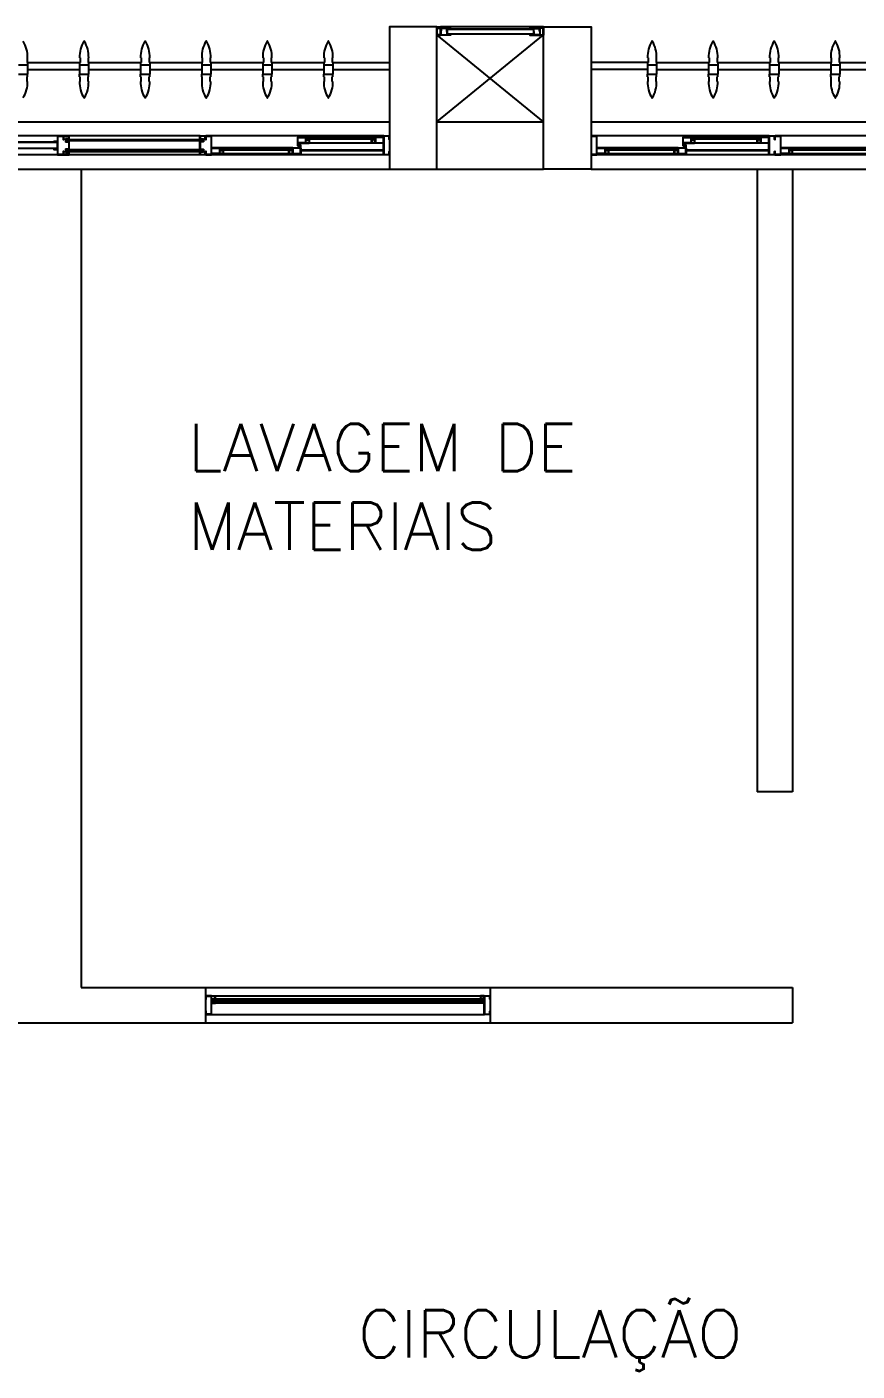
# Model space of a CAD drawing. Header units: millimetres. Extents: x 1887 to 2405, y 1100 to 1335.
# Drawn here: x 2080.03 to 2083.53, y 1265.98 to 1271.65 of the extents above; entities that cross this region are included whole.
import ezdxf

# ---------------------------------------------------------------- set-up
doc = ezdxf.new("R2010")
doc.units = ezdxf.units.MM
for name, color, linetype in [('AR-ALV', 2, 'Continuous'), ('AR-BRISES', 1, 'Continuous'), ('AR-ESQ', 1, 'Continuous'), ('AR-ESQ-V', 1, 'Continuous'), ('AR-ESTC', 3, 'Continuous'), ('AR-PEITORIL', 1, 'Continuous'), ('AR-SHAFT', 1, 'Continuous'), ('BR-PAINEL', 1, 'Continuous'), ('BR-SUPORTE', 1, 'Continuous'), ('DT-ESQ-BAGUETE-C', 2, 'Continuous'), ('DT-ESQ-BAGUETE-V', 1, 'Continuous'), ('DT-ESQ-CHAPA DOBRADA-V', 1, 'Continuous'), ('DT-ESQ-MARCO-V', 1, 'Continuous'), ('DT-ESQ-PERFIL CADEIRA-C', 2, 'Continuous'), ('DT-ESQ-PERFIL CADEIRA-V', 1, 'Continuous'), ('DT-ESQ-PERFIL U SIMPLES-C', 2, 'Continuous'), ('DT-ESQ-PERFIL U-C', 2, 'Continuous'), ('DT-ESQ-PERFIL U-V', 1, 'Continuous'), ('DT-ESQ-VENEZIANA-C', 2, 'Continuous'), ('DT-ESQ-VENEZIANA-V', 2, 'Continuous'), ('DT-ESQ-VIDRO-C', 2, 'Continuous'), ('DT-ESQ-VIDRO-V', 2, 'Continuous'), ('TEXTO', 2, 'Continuous')]:
    doc.layers.add(name, color=color, linetype=linetype)
doc.styles.add('UNB-100', font='simplex.shx', dxfattribs={"height": 0.2})

# ---------------------------------------------------------------- blocks, each defined once
blk = doc.blocks.new('EF25-P')
at = {"layer": 'DT-ESQ-BAGUETE-C', "ltscale": 0.1}
for points in [[(0.0735, -0.125), (0.06, -0.125), (0.06, -0.1235), (0.073, -0.1235, 0.414214), (0.0735, -0.123), (0.0735, -0.112, 0.414214), (0.073, -0.1115), (0.06, -0.1115), (0.06, -0.11), (0.0735, -0.11, -0.414214), (0.075, -0.1115), (0.075, -0.1235, -0.414214)], [(0.339, -0.125), (0.3525, -0.125), (0.3525, -0.1235), (0.3395, -0.1235, -0.414214), (0.339, -0.123), (0.339, -0.112, -0.414214), (0.3395, -0.1115), (0.3525, -0.1115), (0.3525, -0.11), (0.339, -0.11, 0.414214), (0.3375, -0.1115), (0.3375, -0.1235, 0.414214)], [(0.4225, -0.08), (0.409, -0.08), (0.409, -0.0785), (0.422, -0.0785, 0.414214), (0.4225, -0.078), (0.4225, -0.067, 0.414214), (0.422, -0.0665), (0.409, -0.0665), (0.409, -0.065), (0.4225, -0.065, -0.414214), (0.424, -0.0665), (0.424, -0.0785, -0.414214)], [(0.7015, -0.08), (0.715, -0.08), (0.715, -0.0785), (0.702, -0.0785, -0.414214), (0.7015, -0.078), (0.7015, -0.067, -0.414214), (0.702, -0.0665), (0.715, -0.0665), (0.715, -0.065), (0.7015, -0.065, 0.414214), (0.7, -0.0665), (0.7, -0.0785, 0.414214)]]:
    blk.add_lwpolyline(points, format="xyb", close=True, dxfattribs=at)
at = {"layer": 'DT-ESQ-BAGUETE-V', "ltscale": 0.1}
for p, q in [((0.0735, -0.11), (0.339, -0.11)), ((0.4225, -0.065), (0.7015, -0.065))]:
    blk.add_line(p, q, dxfattribs=at)
at = {"layer": 'DT-ESQ-CHAPA DOBRADA-V', "ltscale": 0.1}
for p, q in [((0.025, -0.077), (0.374, -0.077)), ((0.025, -0.08), (0.374, -0.08))]:
    blk.add_line(p, q, dxfattribs=at)
at = {"layer": 'DT-ESQ-MARCO-V', "ltscale": 0.1}
for p, q in [((0.7985, -0.06), (1.3515, -0.06)), ((1.3985, -0.06), (1.9515, -0.06)), ((0.7985, -0.14), (1.3515, -0.14)), ((1.3985, -0.14), (1.9515, -0.14))]:
    blk.add_line(p, q, dxfattribs=at)
at = {"layer": 'DT-ESQ-PERFIL CADEIRA-C', "ltscale": 0.1}
for p, q in [((0.376, -0.0885), (0.4225, -0.0885)), ((0.75, -0.0885), (0.7015, -0.0885)), ((0.025, -0.1335), (0.0735, -0.1335)), ((0.3855, -0.1335), (0.339, -0.1335))]:
    blk.add_line(p, q, dxfattribs=at)
for points in [[(0.0735, -0.135), (0.025, -0.135), (0.025, -0.1335), (0.06, -0.1335, -0.198912), (0.0589, -0.1331, -0.198913), (0.0585, -0.132), (0.0585, -0.112, 0.414214), (0.058, -0.1115), (0.025, -0.1115), (0.025, -0.11), (0.0585, -0.11, -0.414214), (0.06, -0.1115), (0.06, -0.1235), (0.06, -0.125), (0.06, -0.132), (0.0735, -0.132, -1)], [(0.339, -0.132, 1), (0.339, -0.135), (0.3855, -0.135, 0.414214), (0.3875, -0.133), (0.3875, -0.112, 0.414214), (0.3855, -0.11), (0.354, -0.11, 0.414214), (0.3525, -0.1115), (0.3525, -0.132)], [(0.3525, -0.1335, 0.198913), (0.3536, -0.1331, 0.198913), (0.354, -0.132), (0.354, -0.112, -0.414214), (0.3545, -0.1115), (0.3855, -0.1115, -0.414214), (0.386, -0.112), (0.386, -0.133, -0.414214), (0.3855, -0.1335)], [(0.4225, -0.087, -1), (0.4225, -0.09), (0.376, -0.09, -0.414214), (0.374, -0.088), (0.374, -0.067, -0.414214), (0.376, -0.065), (0.4075, -0.065, -0.414214), (0.409, -0.0665), (0.409, -0.087)], [(0.409, -0.0885, -0.198913), (0.4079, -0.0881, -0.198913), (0.4075, -0.087), (0.4075, -0.067, 0.414214), (0.407, -0.0665), (0.376, -0.0665, 0.414214), (0.3755, -0.067), (0.3755, -0.088, 0.414214), (0.376, -0.0885)], [(0.7015, -0.09), (0.75, -0.09), (0.75, -0.0885), (0.715, -0.0885, 0.198912), (0.7161, -0.0881, 0.198913), (0.7165, -0.087), (0.7165, -0.067, -0.414214), (0.717, -0.0665), (0.75, -0.0665), (0.75, -0.065), (0.7165, -0.065, 0.414214), (0.715, -0.0665), (0.715, -0.0785), (0.715, -0.08), (0.715, -0.087), (0.7015, -0.087, 1)]]:
    blk.add_lwpolyline(points, format="xyb", close=True, dxfattribs=at)
at = {"layer": 'DT-ESQ-PERFIL CADEIRA-V', "ltscale": 0.1}
for p, q in [((0.4075, -0.09), (0.7015, -0.09)), ((0.0735, -0.135), (0.339, -0.135))]:
    blk.add_line(p, q, dxfattribs=at)
at = {"layer": 'DT-ESQ-PERFIL U SIMPLES-C', "ltscale": 0.1}
for points in [[(0.376, -0.102), (0.384, -0.102), (0.384, -0.1005), (0.376, -0.1005, -0.414214), (0.3755, -0.1), (0.3755, -0.092, -0.414214), (0.376, -0.0915), (0.384, -0.0915), (0.384, -0.09), (0.376, -0.09, 0.414214), (0.374, -0.092), (0.374, -0.1, 0.414214)], [(0.3855, -0.098), (0.3775, -0.098), (0.3775, -0.0995), (0.3855, -0.0995, -0.414214), (0.386, -0.1), (0.386, -0.108, -0.414214), (0.3855, -0.1085), (0.3775, -0.1085), (0.3775, -0.11), (0.3855, -0.11, 0.414214), (0.3875, -0.108), (0.3875, -0.1, 0.414214)]]:
    blk.add_lwpolyline(points, format="xyb", close=True, dxfattribs=at)
at = {"layer": 'DT-ESQ-PERFIL U-C', "ltscale": 0.1}
for points in [[(0, -0.0615, -0.414214), (0.0015, -0.06), (0.0235, -0.06, -0.414214), (0.025, -0.0615), (0.025, -0.1385, -0.414214), (0.0235, -0.14), (0.0015, -0.14, -0.414214), (0, -0.1385), (0, -0.125), (0.0015, -0.125), (0.0015, -0.138, 0.414214), (0.002, -0.1385), (0.023, -0.1385, 0.414214), (0.0235, -0.138), (0.0235, -0.062, 0.414214), (0.023, -0.0615), (0.002, -0.0615, 0.414214), (0.0015, -0.062), (0.0015, -0.075), (0, -0.075)], [(0.775, -0.0615, 0.414214), (0.7735, -0.06), (0.7515, -0.06, 0.414214), (0.75, -0.0615), (0.75, -0.1385, 0.414214), (0.7515, -0.14), (0.7735, -0.14, 0.414214), (0.775, -0.1385), (0.775, -0.125), (0.7735, -0.125), (0.7735, -0.138, -0.414214), (0.773, -0.1385), (0.752, -0.1385, -0.414214), (0.7515, -0.138), (0.7515, -0.062, -0.414214), (0.752, -0.0615), (0.773, -0.0615, -0.414214), (0.7735, -0.062), (0.7735, -0.075), (0.775, -0.075)], [(0.8, -0.1285), (0.8, -0.1385, -0.414214), (0.7985, -0.14), (0.7765, -0.14, -0.414214), (0.775, -0.1385), (0.775, -0.125), (0.7765, -0.125), (0.7765, -0.138, 0.414214), (0.777, -0.1385), (0.798, -0.1385, 0.414214), (0.7985, -0.138), (0.7985, -0.1285), (0.7855, -0.1285, -0.414214), (0.784, -0.127), (0.784, -0.117, -0.414214), (0.7855, -0.1155), (0.7985, -0.1155), (0.7985, -0.0845), (0.7855, -0.0845, -0.414214), (0.784, -0.083), (0.784, -0.073, -0.414214), (0.7855, -0.0715), (0.7985, -0.0715), (0.7985, -0.062, 0.414214), (0.798, -0.0615), (0.777, -0.0615, 0.414214), (0.7765, -0.062), (0.7765, -0.075), (0.775, -0.075), (0.775, -0.0615, -0.414214), (0.7765, -0.06), (0.7985, -0.06, -0.414214), (0.8, -0.0615), (0.8, -0.0715, -0.414214), (0.7985, -0.073), (0.7855, -0.073), (0.7855, -0.083), (0.7985, -0.083), (0.7985, -0.083, -0.414214), (0.8, -0.0845), (0.8, -0.1155, -0.414214), (0.7985, -0.117), (0.7985, -0.117), (0.7855, -0.117), (0.7855, -0.127), (0.7985, -0.127, -0.414214)], [(1.35, -0.1285), (1.35, -0.1385, 0.414214), (1.3515, -0.14), (1.3735, -0.14, 0.414214), (1.375, -0.1385), (1.375, -0.125), (1.3735, -0.125), (1.3735, -0.138, -0.414214), (1.373, -0.1385), (1.352, -0.1385, -0.414214), (1.3515, -0.138), (1.3515, -0.1285), (1.3645, -0.1285, 0.414214), (1.366, -0.127), (1.366, -0.117, 0.414214), (1.3645, -0.1155), (1.3515, -0.1155), (1.3515, -0.0845), (1.3645, -0.0845, 0.414214), (1.366, -0.083), (1.366, -0.073, 0.414214), (1.3645, -0.0715), (1.3515, -0.0715), (1.3515, -0.062, -0.414214), (1.352, -0.0615), (1.373, -0.0615, -0.414214), (1.3735, -0.062), (1.3735, -0.075), (1.375, -0.075), (1.375, -0.0615, 0.414214), (1.3735, -0.06), (1.3515, -0.06, 0.414214), (1.35, -0.0615), (1.35, -0.0715, 0.414214), (1.3515, -0.073), (1.3645, -0.073), (1.3645, -0.083), (1.3515, -0.083), (1.3515, -0.083, 0.414214), (1.35, -0.0845), (1.35, -0.1155, 0.414214), (1.3515, -0.117), (1.3515, -0.117), (1.3645, -0.117), (1.3645, -0.127), (1.3515, -0.127, 0.414214)], [(1.4, -0.1234), (1.4, -0.086), (1.4135, -0.086, 1), (1.4135, -0.083), (1.4, -0.083), (1.4, -0.0615, 0.414214), (1.3985, -0.06), (1.3765, -0.06, 0.414214), (1.375, -0.0615), (1.375, -0.075), (1.3765, -0.075), (1.3765, -0.0615), (1.3985, -0.0615), (1.3985, -0.083, 0.414214), (1.4, -0.0845, 0.414214), (1.3985, -0.086), (1.3985, -0.1234), (1.3985, -0.1385), (1.3765, -0.1385), (1.3765, -0.125), (1.375, -0.125), (1.375, -0.1385, 0.414214), (1.3765, -0.14), (1.3985, -0.14, 0.414214), (1.4, -0.1385)], [(1.415, -0.086), (1.4015, -0.086, 0.414214), (1.4, -0.0875), (1.4, -0.1145, 0.414214), (1.4015, -0.116), (1.415, -0.116), (1.415, -0.1145), (1.4015, -0.1145), (1.4015, -0.0875), (1.415, -0.0875)]]:
    blk.add_lwpolyline(points, format="xyb", close=True, dxfattribs=at)
blk.add_lwpolyline([(1.4, -0.0845), (1.4135, -0.0845)], dxfattribs=at)
at = {"layer": 'DT-ESQ-PERFIL U-V', "ltscale": 0.1}
for p, q in [((0.0235, -0.06), (0.7515, -0.06)), ((0.0235, -0.14), (0.7515, -0.14))]:
    blk.add_line(p, q, dxfattribs=at)
at = {"layer": 'DT-ESQ-VENEZIANA-C', "ltscale": 0.1}
for p, q in [((1.4015, -0.113), (1.9485, -0.113)), ((1.4015, -0.1145), (1.9485, -0.1145))]:
    blk.add_line(p, q, dxfattribs=at)
at = {"layer": 'DT-ESQ-VENEZIANA-V', "ltscale": 0.1}
blk.add_line((1.4015, -0.0875), (1.9485, -0.0875), dxfattribs=at)
at = {"layer": 'DT-ESQ-VIDRO-C', "ltscale": 0.1}
for points in [[(0.7125, -0.085), (0.7125, -0.082), (0.4115, -0.082), (0.4115, -0.085)], [(1.3625, -0.081), (1.3625, -0.075), (0.7875, -0.075), (0.7875, -0.081)], [(0.063, -0.13), (0.063, -0.127), (0.3495, -0.127), (0.3495, -0.13)]]:
    blk.add_lwpolyline(points, close=True, dxfattribs=at)
at = {"layer": 'DT-ESQ-VIDRO-V', "ltscale": 0.1}
blk.add_lwpolyline([(1.3625, -0.119), (1.3625, -0.125), (0.7875, -0.125), (0.7875, -0.119)], close=True, dxfattribs=at)
blk = doc.blocks.new('EF23-P')
at = {"layer": 'DT-ESQ-BAGUETE-C', "ltscale": 0.1}
for points in [[(4.3015, -0.08), (4.315, -0.08), (4.315, -0.0785), (4.302, -0.0785, -0.414214), (4.3015, -0.078), (4.3015, -0.067, -0.414214), (4.302, -0.0665), (4.315, -0.0665), (4.315, -0.065), (4.3015, -0.065, 0.414214), (4.3, -0.0665), (4.3, -0.0785, 0.414214)], [(4.4485, -0.125), (4.435, -0.125), (4.435, -0.1235), (4.448, -0.1235, 0.414214), (4.4485, -0.123), (4.4485, -0.112, 0.414214), (4.448, -0.1115), (4.435, -0.1115), (4.435, -0.11), (4.4485, -0.11, -0.414214), (4.45, -0.1115), (4.45, -0.1235, -0.414214)], [(4.714, -0.125), (4.7275, -0.125), (4.7275, -0.1235), (4.7145, -0.1235, -0.414214), (4.714, -0.123), (4.714, -0.112, -0.414214), (4.7145, -0.1115), (4.7275, -0.1115), (4.7275, -0.11), (4.714, -0.11, 0.414214), (4.7125, -0.1115), (4.7125, -0.1235, 0.414214)], [(4.7975, -0.08), (4.784, -0.08), (4.784, -0.0785), (4.797, -0.0785, 0.414214), (4.7975, -0.078), (4.7975, -0.067, 0.414214), (4.797, -0.0665), (4.784, -0.0665), (4.784, -0.065), (4.7975, -0.065, -0.414214), (4.799, -0.0665), (4.799, -0.0785, -0.414214)], [(5.0765, -0.08), (5.09, -0.08), (5.09, -0.0785), (5.077, -0.0785, -0.414214), (5.0765, -0.078), (5.0765, -0.067, -0.414214), (5.077, -0.0665), (5.09, -0.0665), (5.09, -0.065), (5.0765, -0.065, 0.414214), (5.075, -0.0665), (5.075, -0.0785, 0.414214)]]:
    blk.add_lwpolyline(points, format="xyb", close=True, dxfattribs=at)
at = {"layer": 'DT-ESQ-BAGUETE-V', "ltscale": 0.1}
for p, q in [((3.81, -0.065), (4.3015, -0.065)), ((4.4485, -0.11), (4.714, -0.11)), ((4.7975, -0.065), (5.0765, -0.065))]:
    blk.add_line(p, q, dxfattribs=at)
at = {"layer": 'DT-ESQ-CHAPA DOBRADA-V', "ltscale": 0.1}
for p, q in [((4.4, -0.077), (4.749, -0.077)), ((4.4, -0.08), (4.749, -0.08))]:
    blk.add_line(p, q, dxfattribs=at)
at = {"layer": 'DT-ESQ-PERFIL CADEIRA-C', "ltscale": 0.1}
for p, q in [((4.35, -0.0885), (4.3015, -0.0885)), ((4.751, -0.0885), (4.7975, -0.0885)), ((5.125, -0.0885), (5.0765, -0.0885)), ((4.4, -0.1335), (4.4485, -0.1335)), ((4.7605, -0.1335), (4.714, -0.1335))]:
    blk.add_line(p, q, dxfattribs=at)
for points in [[(4.3015, -0.09), (4.35, -0.09), (4.35, -0.0885), (4.315, -0.0885, 0.198912), (4.3161, -0.0881, 0.198913), (4.3165, -0.087), (4.3165, -0.067, -0.414214), (4.317, -0.0665), (4.35, -0.0665), (4.35, -0.065), (4.3165, -0.065, 0.414214), (4.315, -0.0665), (4.315, -0.0785), (4.315, -0.08), (4.315, -0.087), (4.3015, -0.087, 1)], [(4.4485, -0.135), (4.4, -0.135), (4.4, -0.1335), (4.435, -0.1335, -0.198912), (4.4339, -0.1331, -0.198913), (4.4335, -0.132), (4.4335, -0.112, 0.414214), (4.433, -0.1115), (4.4, -0.1115), (4.4, -0.11), (4.4335, -0.11, -0.414214), (4.435, -0.1115), (4.435, -0.1235), (4.435, -0.125), (4.435, -0.132), (4.4485, -0.132, -1)], [(4.714, -0.132, 1), (4.714, -0.135), (4.7605, -0.135, 0.414214), (4.7625, -0.133), (4.7625, -0.112, 0.414214), (4.7605, -0.11), (4.729, -0.11, 0.414214), (4.7275, -0.1115), (4.7275, -0.132)], [(4.7275, -0.1335, 0.198913), (4.7286, -0.1331, 0.198913), (4.729, -0.132), (4.729, -0.112, -0.414214), (4.7295, -0.1115), (4.7605, -0.1115, -0.414214), (4.761, -0.112), (4.761, -0.133, -0.414214), (4.7605, -0.1335)], [(4.7975, -0.087, -1), (4.7975, -0.09), (4.751, -0.09, -0.414214), (4.749, -0.088), (4.749, -0.067, -0.414214), (4.751, -0.065), (4.7825, -0.065, -0.414214), (4.784, -0.0665), (4.784, -0.087)], [(4.784, -0.0885, -0.198913), (4.7829, -0.0881, -0.198913), (4.7825, -0.087), (4.7825, -0.067, 0.414214), (4.782, -0.0665), (4.751, -0.0665, 0.414214), (4.7505, -0.067), (4.7505, -0.088, 0.414214), (4.751, -0.0885)], [(5.0765, -0.09), (5.125, -0.09), (5.125, -0.0885), (5.09, -0.0885, 0.198912), (5.0911, -0.0881, 0.198913), (5.0915, -0.087), (5.0915, -0.067, -0.414214), (5.092, -0.0665), (5.125, -0.0665), (5.125, -0.065), (5.0915, -0.065, 0.414214), (5.09, -0.0665), (5.09, -0.0785), (5.09, -0.08), (5.09, -0.087), (5.0765, -0.087, 1)]]:
    blk.add_lwpolyline(points, format="xyb", close=True, dxfattribs=at)
at = {"layer": 'DT-ESQ-PERFIL CADEIRA-V', "ltscale": 0.1}
for p, q in [((3.795, -0.09), (4.3015, -0.09)), ((4.7825, -0.09), (5.0765, -0.09)), ((4.4485, -0.135), (4.714, -0.135))]:
    blk.add_line(p, q, dxfattribs=at)
at = {"layer": 'DT-ESQ-PERFIL U SIMPLES-C', "ltscale": 0.1}
for points in [[(4.751, -0.102), (4.759, -0.102), (4.759, -0.1005), (4.751, -0.1005, -0.414214), (4.7505, -0.1), (4.7505, -0.092, -0.414214), (4.751, -0.0915), (4.759, -0.0915), (4.759, -0.09), (4.751, -0.09, 0.414214), (4.749, -0.092), (4.749, -0.1, 0.414214)], [(4.7605, -0.098), (4.7525, -0.098), (4.7525, -0.0995), (4.7605, -0.0995, -0.414214), (4.761, -0.1), (4.761, -0.108, -0.414214), (4.7605, -0.1085), (4.7525, -0.1085), (4.7525, -0.11), (4.7605, -0.11, 0.414214), (4.7625, -0.108), (4.7625, -0.1, 0.414214)]]:
    blk.add_lwpolyline(points, format="xyb", close=True, dxfattribs=at)
at = {"layer": 'DT-ESQ-PERFIL U-C', "ltscale": 0.1}
for points in [[(4.375, -0.0615, 0.414214), (4.3735, -0.06), (4.3515, -0.06, 0.414214), (4.35, -0.0615), (4.35, -0.1385, 0.414214), (4.3515, -0.14), (4.3735, -0.14, 0.414214), (4.375, -0.1385), (4.375, -0.125), (4.3735, -0.125), (4.3735, -0.138, -0.414214), (4.373, -0.1385), (4.352, -0.1385, -0.414214), (4.3515, -0.138), (4.3515, -0.062, -0.414214), (4.352, -0.0615), (4.373, -0.0615, -0.414214), (4.3735, -0.062), (4.3735, -0.075), (4.375, -0.075)], [(4.375, -0.0615, -0.414214), (4.3765, -0.06), (4.3985, -0.06, -0.414214), (4.4, -0.0615), (4.4, -0.1385, -0.414214), (4.3985, -0.14), (4.3765, -0.14, -0.414214), (4.375, -0.1385), (4.375, -0.125), (4.3765, -0.125), (4.3765, -0.138, 0.414214), (4.377, -0.1385), (4.398, -0.1385, 0.414214), (4.3985, -0.138), (4.3985, -0.062, 0.414214), (4.398, -0.0615), (4.377, -0.0615, 0.414214), (4.3765, -0.062), (4.3765, -0.075), (4.375, -0.075)], [(5.15, -0.0615, 0.414214), (5.1485, -0.06), (5.1265, -0.06, 0.414214), (5.125, -0.0615), (5.125, -0.1385, 0.414214), (5.1265, -0.14), (5.1485, -0.14, 0.414214), (5.15, -0.1385), (5.15, -0.125), (5.1485, -0.125), (5.1485, -0.138, -0.414214), (5.148, -0.1385), (5.127, -0.1385, -0.414214), (5.1265, -0.138), (5.1265, -0.062, -0.414214), (5.127, -0.0615), (5.148, -0.0615, -0.414214), (5.1485, -0.062), (5.1485, -0.075), (5.15, -0.075)]]:
    blk.add_lwpolyline(points, format="xyb", close=True, dxfattribs=at)
at = {"layer": 'DT-ESQ-PERFIL U-V', "ltscale": 0.1}
for p, q in [((3.1985, -0.06), (4.3515, -0.06)), ((4.3985, -0.06), (5.1265, -0.06)), ((3.1985, -0.14), (4.3515, -0.14)), ((4.3985, -0.14), (5.1265, -0.14))]:
    blk.add_line(p, q, dxfattribs=at)
at = {"layer": 'DT-ESQ-VIDRO-C', "ltscale": 0.1}
for points in [[(4.3125, -0.085), (4.3125, -0.082), (3.799, -0.082), (3.799, -0.085)], [(5.0875, -0.085), (5.0875, -0.082), (4.7865, -0.082), (4.7865, -0.085)], [(4.438, -0.13), (4.438, -0.127), (4.7245, -0.127), (4.7245, -0.13)]]:
    blk.add_lwpolyline(points, close=True, dxfattribs=at)
blk = doc.blocks.new('EF05-P')
at = {"layer": 'DT-ESQ-BAGUETE-C', "ltscale": 0.1}
blk.add_lwpolyline([(0.039, -0.05), (0.0255, -0.05), (0.0255, -0.0485), (0.039, -0.0485), (0.039, -0.0365), (0.0255, -0.0365), (0.0255, -0.035), (0.039, -0.035, -0.414214), (0.0405, -0.0365), (0.0405, -0.0485, -0.414214)], format="xyb", close=True, dxfattribs=at)
at = {"layer": 'DT-ESQ-BAGUETE-C', "color": 2, "ltscale": 0.1}
blk.add_lwpolyline([(1.161, -0.05), (1.1745, -0.05), (1.1745, -0.0485), (1.161, -0.0485), (1.161, -0.0365), (1.1745, -0.0365), (1.1745, -0.035), (1.161, -0.035, 0.414214), (1.1595, -0.0365), (1.1595, -0.0485, 0.414214)], format="xyb", close=True, dxfattribs=at)
at = {"layer": 'DT-ESQ-BAGUETE-V', "color": 2, "ltscale": 0.1}
blk.add_line((1.161, -0.05), (0.039, -0.05), dxfattribs=at)
at = {"layer": 'DT-ESQ-CHAPA DOBRADA-V', "color": 2, "ltscale": 0.1}
blk.add_line((1.16, -0.067), (0.04, -0.067), dxfattribs=at)
at = {"layer": 'DT-ESQ-MARCO-V', "color": 1, "ltscale": 0.1}
for p, q in [((0.0235, -0.035), (1.1765, -0.035)), ((0.0235, -0.115), (1.1765, -0.115))]:
    blk.add_line(p, q, dxfattribs=at)
at = {"layer": 'DT-ESQ-PERFIL U-C', "color": 2, "ltscale": 0.1}
for points in [[(0.025, -0.0655), (0.025, -0.0655, 0.414214), (0.0235, -0.067), (0.0235, -0.1135), (0.0015, -0.1135), (0.0015, -0.1), (0, -0.1), (0, -0.1135, 0.414214), (0.0015, -0.115), (0.0235, -0.115, 0.414214), (0.025, -0.1135), (0.025, -0.067), (0.04, -0.067, 1), (0.04, -0.064), (0.025, -0.064), (0.025, -0.0365, 0.414214), (0.0235, -0.035), (0.0015, -0.035, 0.414214), (0, -0.0365), (0, -0.05), (0.0015, -0.05), (0.0015, -0.0365), (0.0235, -0.0365), (0.0235, -0.064, 0.414214), (0.025, -0.0655), (0.04, -0.0655)], [(1.175, -0.0655), (1.175, -0.0655, -0.414214), (1.1765, -0.067), (1.1765, -0.1135), (1.1985, -0.1135), (1.1985, -0.1), (1.2, -0.1), (1.2, -0.1135, -0.414214), (1.1985, -0.115), (1.1765, -0.115, -0.414214), (1.175, -0.1135), (1.175, -0.067), (1.16, -0.067, -1), (1.16, -0.064), (1.175, -0.064), (1.175, -0.0365, -0.414214), (1.1765, -0.035), (1.1985, -0.035, -0.414214), (1.2, -0.0365), (1.2, -0.05), (1.1985, -0.05), (1.1985, -0.0365), (1.1765, -0.0365), (1.1765, -0.064, -0.414214), (1.175, -0.0655), (1.16, -0.0655)]]:
    blk.add_lwpolyline(points, format="xyb", dxfattribs=at)
at = {"layer": 'DT-ESQ-VIDRO-C', "color": 2, "ltscale": 0.1}
blk.add_lwpolyline([(0.027, -0.062), (0.027, -0.052), (1.173, -0.052), (1.173, -0.062)], close=True, dxfattribs=at)
blk = doc.blocks.new('BR-MODULO8')
at = {"layer": 'BR-PAINEL'}
for p, q in [((-4.9117, 0.27), (-4.9092, 0.27)), ((-4.9117, 0.25), (-4.9117, 0.24)), ((-4.9117, 0.25), (-4.9092, 0.25)), ((-4.9117, 0.24), (-4.8733, 0.24)), ((-4.9117, 0.24), (-4.9117, 0.2)), ((-4.9092, 0.27), (-4.9092, 0.25)), ((-4.8758, 0.27), (-4.8758, 0.25)), ((-4.8733, 0.27), (-4.8758, 0.27)), ((-4.8733, 0.25), (-4.8758, 0.25)), ((-4.8733, 0.25), (-4.8733, 0.24)), ((-4.8733, 0.24), (-4.8733, 0.2)), ((-4.6542, 0.27), (-4.6517, 0.27)), ((-4.6542, 0.25), (-4.6542, 0.24)), ((-4.6542, 0.25), (-4.6517, 0.25)), ((-4.6542, 0.24), (-4.6158, 0.24)), ((-4.6542, 0.24), (-4.6542, 0.2)), ((-4.6517, 0.27), (-4.6517, 0.25)), ((-4.6183, 0.27), (-4.6183, 0.25)), ((-4.6158, 0.27), (-4.6183, 0.27)), ((-4.6158, 0.25), (-4.6183, 0.25)), ((-4.6158, 0.25), (-4.6158, 0.24)), ((-4.6158, 0.24), (-4.6158, 0.2)), ((-4.3967, 0.27), (-4.3942, 0.27)), ((-4.3967, 0.25), (-4.3967, 0.24)), ((-4.3967, 0.25), (-4.3942, 0.25)), ((-4.3967, 0.24), (-4.3583, 0.24)), ((-4.3967, 0.24), (-4.3967, 0.2)), ((-4.3942, 0.27), (-4.3942, 0.25)), ((-4.3608, 0.27), (-4.3608, 0.25)), ((-4.3583, 0.27), (-4.3608, 0.27)), ((-4.3583, 0.25), (-4.3608, 0.25)), ((-4.3583, 0.25), (-4.3583, 0.24)), ((-4.3583, 0.24), (-4.3583, 0.2)), ((-4.1392, 0.27), (-4.1367, 0.27)), ((-4.1392, 0.25), (-4.1392, 0.24)), ((-4.1392, 0.25), (-4.1367, 0.25)), ((-4.1392, 0.24), (-4.1008, 0.24)), ((-4.1392, 0.24), (-4.1392, 0.2)), ((-4.1367, 0.27), (-4.1367, 0.25)), ((-4.1033, 0.27), (-4.1033, 0.25)), ((-4.1008, 0.27), (-4.1033, 0.27)), ((-4.1008, 0.25), (-4.1033, 0.25)), ((-4.1008, 0.25), (-4.1008, 0.24)), ((-4.1008, 0.24), (-4.1008, 0.2)), ((-1.5642, 0.24), (-1.5258, 0.24)), ((-1.5283, 0.27), (-1.5283, 0.25)), ((-1.5258, 0.27), (-1.5283, 0.27)), ((-1.5258, 0.25), (-1.5283, 0.25)), ((-1.5258, 0.25), (-1.5258, 0.24)), ((-1.5258, 0.24), (-1.5258, 0.2)), ((-1.3067, 0.27), (-1.3042, 0.27)), ((-1.3067, 0.25), (-1.3067, 0.24)), ((-1.3067, 0.25), (-1.3042, 0.25)), ((-1.3067, 0.24), (-1.2683, 0.24)), ((-1.3067, 0.24), (-1.3067, 0.2)), ((-1.3042, 0.27), (-1.3042, 0.25)), ((-1.2708, 0.27), (-1.2708, 0.25)), ((-1.2683, 0.27), (-1.2708, 0.27)), ((-1.2683, 0.25), (-1.2708, 0.25)), ((-1.2683, 0.25), (-1.2683, 0.24)), ((-1.2683, 0.24), (-1.2683, 0.2)), ((-1.0492, 0.27), (-1.0467, 0.27)), ((-1.0492, 0.25), (-1.0492, 0.24)), ((-1.0492, 0.25), (-1.0467, 0.25)), ((-1.0492, 0.24), (-1.0108, 0.24)), ((-1.0492, 0.24), (-1.0492, 0.2)), ((-1.0467, 0.27), (-1.0467, 0.25)), ((-1.0133, 0.27), (-1.0133, 0.25)), ((-1.0108, 0.27), (-1.0133, 0.27)), ((-1.0108, 0.25), (-1.0133, 0.25)), ((-1.0108, 0.25), (-1.0108, 0.24)), ((-1.0108, 0.24), (-1.0108, 0.2)), ((-0.7917, 0.27), (-0.7892, 0.27)), ((-0.7917, 0.25), (-0.7917, 0.24)), ((-0.7917, 0.25), (-0.7892, 0.25)), ((-0.7917, 0.24), (-0.7533, 0.24)), ((-0.7917, 0.24), (-0.7917, 0.2)), ((-0.7892, 0.27), (-0.7892, 0.25)), ((-0.7558, 0.27), (-0.7558, 0.25)), ((-0.7533, 0.27), (-0.7558, 0.27)), ((-0.7533, 0.25), (-0.7558, 0.25)), ((-0.7533, 0.25), (-0.7533, 0.24)), ((-0.7533, 0.24), (-0.7533, 0.2)), ((-0.5342, 0.27), (-0.5317, 0.27)), ((-0.5342, 0.25), (-0.5317, 0.25)), ((-0.5342, 0.25), (-0.5342, 0.24)), ((-0.5342, 0.24), (-0.5342, 0.2)), ((-0.5342, 0.24), (-0.4958, 0.24)), ((-0.5317, 0.27), (-0.5317, 0.25)), ((-0.4958, 0.27), (-0.4983, 0.27)), ((-0.4983, 0.27), (-0.4983, 0.25)), ((-0.4958, 0.25), (-0.4983, 0.25)), ((-0.4958, 0.25), (-0.4958, 0.24)), ((-0.4958, 0.24), (-0.4958, 0.2)), ((-0.2767, 0.27), (-0.2742, 0.27)), ((-0.2767, 0.25), (-0.2767, 0.24)), ((-0.2767, 0.25), (-0.2742, 0.25)), ((-0.2767, 0.24), (-0.2383, 0.24)), ((-0.2767, 0.24), (-0.2767, 0.2)), ((-0.2742, 0.27), (-0.2742, 0.25)), ((-0.2408, 0.27), (-0.2408, 0.25)), ((-0.2383, 0.27), (-0.2408, 0.27)), ((-0.2383, 0.25), (-0.2408, 0.25)), ((-0.2383, 0.25), (-0.2383, 0.24)), ((-0.2383, 0.24), (-0.2383, 0.2)), ((-4.9117, 0.2), (-4.8733, 0.2)), ((-4.9117, 0.19), (-4.9117, 0.2)), ((-4.9117, 0.19), (-4.9092, 0.19)), ((-4.9092, 0.17), (-4.9092, 0.19)), ((-4.8733, 0.19), (-4.8758, 0.19)), ((-4.8758, 0.17), (-4.8758, 0.19)), ((-4.8733, 0.19), (-4.8733, 0.2)), ((-4.6542, 0.2), (-4.6158, 0.2)), ((-4.6542, 0.19), (-4.6542, 0.2)), ((-4.6542, 0.19), (-4.6517, 0.19)), ((-4.6517, 0.17), (-4.6517, 0.19)), ((-4.6158, 0.19), (-4.6183, 0.19)), ((-4.6183, 0.17), (-4.6183, 0.19)), ((-4.6158, 0.19), (-4.6158, 0.2)), ((-4.3967, 0.2), (-4.3583, 0.2)), ((-4.3967, 0.19), (-4.3967, 0.2)), ((-4.3967, 0.19), (-4.3942, 0.19)), ((-4.3942, 0.17), (-4.3942, 0.19)), ((-4.3583, 0.19), (-4.3608, 0.19)), ((-4.3608, 0.17), (-4.3608, 0.19)), ((-4.3583, 0.19), (-4.3583, 0.2)), ((-4.1392, 0.2), (-4.1008, 0.2)), ((-4.1392, 0.19), (-4.1392, 0.2)), ((-4.1392, 0.19), (-4.1367, 0.19)), ((-4.1367, 0.17), (-4.1367, 0.19)), ((-4.1008, 0.19), (-4.1033, 0.19)), ((-4.1033, 0.17), (-4.1033, 0.19)), ((-4.1008, 0.19), (-4.1008, 0.2)), ((-1.5642, 0.2), (-1.5258, 0.2)), ((-1.5258, 0.19), (-1.5283, 0.19)), ((-1.5283, 0.17), (-1.5283, 0.19)), ((-1.5258, 0.19), (-1.5258, 0.2)), ((-1.3067, 0.2), (-1.2683, 0.2)), ((-1.3067, 0.19), (-1.3067, 0.2)), ((-1.3067, 0.19), (-1.3042, 0.19)), ((-1.3042, 0.17), (-1.3042, 0.19)), ((-1.2683, 0.19), (-1.2708, 0.19)), ((-1.2708, 0.17), (-1.2708, 0.19)), ((-1.2683, 0.19), (-1.2683, 0.2)), ((-1.0492, 0.2), (-1.0108, 0.2)), ((-1.0492, 0.19), (-1.0492, 0.2)), ((-1.0492, 0.19), (-1.0467, 0.19)), ((-1.0467, 0.17), (-1.0467, 0.19)), ((-1.0108, 0.19), (-1.0133, 0.19)), ((-1.0133, 0.17), (-1.0133, 0.19)), ((-1.0108, 0.19), (-1.0108, 0.2)), ((-0.7917, 0.2), (-0.7533, 0.2)), ((-0.7917, 0.19), (-0.7917, 0.2)), ((-0.7917, 0.19), (-0.7892, 0.19)), ((-0.7892, 0.17), (-0.7892, 0.19)), ((-0.7533, 0.19), (-0.7558, 0.19)), ((-0.7558, 0.17), (-0.7558, 0.19)), ((-0.7533, 0.19), (-0.7533, 0.2)), ((-0.5342, 0.19), (-0.5342, 0.2)), ((-0.5342, 0.2), (-0.4958, 0.2)), ((-0.5342, 0.19), (-0.5317, 0.19)), ((-0.5317, 0.17), (-0.5317, 0.19)), ((-0.4983, 0.17), (-0.4983, 0.19)), ((-0.4958, 0.19), (-0.4983, 0.19)), ((-0.4958, 0.19), (-0.4958, 0.2)), ((-0.2767, 0.2), (-0.2383, 0.2)), ((-0.2767, 0.19), (-0.2767, 0.2)), ((-0.2767, 0.19), (-0.2742, 0.19)), ((-0.2742, 0.17), (-0.2742, 0.19)), ((-0.2383, 0.19), (-0.2408, 0.19)), ((-0.2408, 0.17), (-0.2408, 0.19)), ((-0.2383, 0.19), (-0.2383, 0.2)), ((-4.9117, 0.17), (-4.9092, 0.17)), ((-4.8733, 0.17), (-4.8758, 0.17)), ((-4.6542, 0.17), (-4.6517, 0.17)), ((-4.6158, 0.17), (-4.6183, 0.17)), ((-4.3967, 0.17), (-4.3942, 0.17)), ((-4.3583, 0.17), (-4.3608, 0.17)), ((-4.1392, 0.17), (-4.1367, 0.17)), ((-4.1008, 0.17), (-4.1033, 0.17)), ((-1.5258, 0.17), (-1.5283, 0.17)), ((-1.3067, 0.17), (-1.3042, 0.17)), ((-1.2683, 0.17), (-1.2708, 0.17)), ((-1.0492, 0.17), (-1.0467, 0.17)), ((-1.0108, 0.17), (-1.0133, 0.17)), ((-0.7917, 0.17), (-0.7892, 0.17)), ((-0.7533, 0.17), (-0.7558, 0.17)), ((-0.5342, 0.17), (-0.5317, 0.17)), ((-0.4958, 0.17), (-0.4983, 0.17)), ((-0.2767, 0.17), (-0.2742, 0.17)), ((-0.2383, 0.17), (-0.2408, 0.17))]:
    blk.add_line(p, q, dxfattribs=at)
for centre, radius, start, end in [((-4.7867, 0.2739), 0.1251, 148.4721, 181.772), ((-4.8925, 0.3387), 0.001, 37.1012, 142.8988), ((-4.9983, 0.2739), 0.1251, 358.228, 31.5279), ((-4.5292, 0.2739), 0.1251, 148.4721, 181.772), ((-4.635, 0.3387), 0.001, 37.1012, 142.8988), ((-4.7408, 0.2739), 0.1251, 358.228, 31.5279), ((-4.2717, 0.2739), 0.1251, 148.4721, 181.772), ((-4.3775, 0.3387), 0.001, 37.1012, 142.8988), ((-4.4833, 0.2739), 0.1251, 358.228, 31.5279), ((-4.0142, 0.2739), 0.1251, 148.4721, 181.772), ((-4.12, 0.3387), 0.001, 37.1012, 142.8988), ((-4.2258, 0.2739), 0.1251, 358.228, 31.5279), ((-1.6508, 0.2739), 0.1251, 358.228, 31.5279), ((-1.1817, 0.2739), 0.1251, 148.4721, 181.772), ((-1.2875, 0.3387), 0.001, 37.1012, 142.8988), ((-1.3933, 0.2739), 0.1251, 358.228, 31.5279), ((-0.9242, 0.2739), 0.1251, 148.4721, 181.772), ((-1.03, 0.3387), 0.001, 37.1012, 142.8988), ((-1.1358, 0.2739), 0.1251, 358.228, 31.5279), ((-0.6667, 0.2739), 0.1251, 148.4721, 181.772), ((-0.7725, 0.3387), 0.001, 37.1012, 142.8988), ((-0.8783, 0.2739), 0.1251, 358.228, 31.5279), ((-0.4092, 0.2739), 0.1251, 148.4721, 181.772), ((-0.515, 0.3387), 0.001, 37.1012, 142.8988), ((-0.6208, 0.2739), 0.1251, 358.228, 31.5279), ((-0.1517, 0.2739), 0.1251, 148.4721, 181.772), ((-0.2575, 0.3387), 0.001, 37.1012, 142.8988), ((-0.3633, 0.2739), 0.1251, 358.228, 31.5279), ((-4.7867, 0.1661), 0.1251, 178.228, 211.5279), ((-4.9983, 0.1661), 0.1251, 328.4721, 1.772), ((-4.5292, 0.1661), 0.1251, 178.228, 211.5279), ((-4.7408, 0.1661), 0.1251, 328.4721, 1.772), ((-4.2717, 0.1661), 0.1251, 178.228, 211.5279), ((-4.4833, 0.1661), 0.1251, 328.4721, 1.772), ((-4.0142, 0.1661), 0.1251, 178.228, 211.5279), ((-4.2258, 0.1661), 0.1251, 328.4721, 1.772), ((-1.6508, 0.1661), 0.1251, 328.4721, 1.772), ((-1.1817, 0.1661), 0.1251, 178.228, 211.5279), ((-1.3933, 0.1661), 0.1251, 328.4721, 1.772), ((-0.9242, 0.1661), 0.1251, 178.228, 211.5279), ((-1.1358, 0.1661), 0.1251, 328.4721, 1.772), ((-0.6667, 0.1661), 0.1251, 178.228, 211.5279), ((-0.8783, 0.1661), 0.1251, 328.4721, 1.772), ((-0.4092, 0.1661), 0.1251, 178.228, 211.5279), ((-0.6208, 0.1661), 0.1251, 328.4721, 1.772), ((-0.1517, 0.1661), 0.1251, 178.228, 211.5279), ((-0.3633, 0.1661), 0.1251, 328.4721, 1.772), ((-4.8925, 0.1013), 0.001, 217.1012, 322.8988), ((-4.635, 0.1013), 0.001, 217.1012, 322.8988), ((-4.3775, 0.1013), 0.001, 217.1012, 322.8988), ((-4.12, 0.1013), 0.001, 217.1012, 322.8988), ((-1.2875, 0.1013), 0.001, 217.1012, 322.8988), ((-1.03, 0.1013), 0.001, 217.1012, 322.8988), ((-0.7725, 0.1013), 0.001, 217.1012, 322.8988), ((-0.515, 0.1013), 0.001, 217.1012, 322.8988), ((-0.2575, 0.1013), 0.001, 217.1012, 322.8988)]:
    blk.add_arc(centre, radius, start, end, dxfattribs=at)
at = {"layer": 'BR-SUPORTE'}
for p, q in [((-4.9117, 0.25), (-5.15, 0.25)), ((-4.8733, 0.25), (-4.6517, 0.25)), ((-4.6158, 0.25), (-4.3942, 0.25)), ((-4.3583, 0.25), (-4.1367, 0.25)), ((-4.1008, 0.25), (-3.8792, 0.25)), ((-1.5258, 0.25), (-1.3042, 0.25)), ((-1.2683, 0.25), (-1.0467, 0.25)), ((-1.0108, 0.25), (-0.7892, 0.25)), ((-0.7533, 0.25), (-0.5317, 0.25)), ((-0.4958, 0.25), (-0.2742, 0.25)), ((-0.2383, 0.25), (0, 0.25)), ((-4.9117, 0.22), (-5.15, 0.22)), ((-4.8733, 0.22), (-4.6542, 0.22)), ((-4.6158, 0.22), (-4.3967, 0.22)), ((-4.3583, 0.22), (-4.1392, 0.22)), ((-4.1008, 0.22), (-3.8817, 0.22)), ((-1.5258, 0.22), (-1.3067, 0.22)), ((-1.2683, 0.22), (-1.0492, 0.22)), ((-1.0108, 0.22), (-0.7917, 0.22)), ((-0.7533, 0.22), (-0.5342, 0.22)), ((-0.4958, 0.22), (-0.2767, 0.22)), ((-0.2383, 0.22), (0, 0.22))]:
    blk.add_line(p, q, dxfattribs=at)
blk = doc.blocks.new('EF01C-P')
at = {"layer": 'DT-ESQ-BAGUETE-C', "ltscale": 0.1}
for points in [[(0.0015, 0.035), (0.015, 0.035), (0.015, 0.0335), (0.0015, 0.0335), (0.0015, 0.005), (0.015, 0.005), (0.015, 0.0035), (0.0015, 0.0035, -0.414214), (0, 0.005), (0, 0.0335, -0.414214)], [(0.4485, 0.035), (0.435, 0.035), (0.435, 0.0335), (0.4485, 0.0335), (0.4485, 0.005), (0.435, 0.005), (0.435, 0.0035), (0.4485, 0.0035, 0.414214), (0.45, 0.005), (0.45, 0.0335, 0.414214)]]:
    blk.add_lwpolyline(points, format="xyb", close=True, dxfattribs=at)
at = {"layer": 'DT-ESQ-PERFIL CADEIRA-C', "ltscale": 0.1}
for points in [[(0.01, 0.0015), (0.01, 0.003), (0.0015, 0.003, 1), (0.0015, 0), (0.015, 0, 0.414214), (0.0165, 0.0015), (0.0165, 0.0335), (0.043, 0.0335)], [(0.043, 0.0065), (0.018, 0.0065), (0.018, 0.0165), (0.0165, 0.0165), (0.0165, 0.0065, 0.414214), (0.018, 0.005), (0.043, 0.005), (0.0565, 0.005, 1), (0.0565, 0.008), (0.043, 0.008), (0.043, 0.02), (0.043, 0.032), (0.0565, 0.032, 1), (0.0565, 0.035), (0.043, 0.035), (0.0165, 0.035, 0.414214), (0.015, 0.0335), (0.015, 0.0015), (0.0015, 0.0015)], [(0.0415, 0.02), (0.0415, 0.032, -0.414214), (0.043, 0.0335), (0.0565, 0.0335)], [(0.0415, 0.02), (0.0415, 0.008, 0.414214), (0.043, 0.0065), (0.0565, 0.0065)], [(0.407, 0.0065), (0.432, 0.0065), (0.432, 0.0165), (0.4335, 0.0165), (0.4335, 0.0065, -0.414214), (0.432, 0.005), (0.407, 0.005), (0.3935, 0.005, -1), (0.3935, 0.008), (0.407, 0.008), (0.407, 0.02), (0.407, 0.032), (0.3935, 0.032, -1), (0.3935, 0.035), (0.407, 0.035), (0.4335, 0.035, -0.414214), (0.435, 0.0335), (0.435, 0.0015), (0.4485, 0.0015)], [(0.4085, 0.02), (0.4085, 0.032, 0.414214), (0.407, 0.0335), (0.3935, 0.0335)], [(0.4085, 0.02), (0.4085, 0.008, -0.414214), (0.407, 0.0065), (0.3935, 0.0065)], [(0.44, 0.0015), (0.44, 0.003), (0.4485, 0.003, -1), (0.4485, 0), (0.435, 0, -0.414214), (0.4335, 0.0015), (0.4335, 0.0335), (0.407, 0.0335)]]:
    blk.add_lwpolyline(points, format="xyb", dxfattribs=at)
at = {"layer": 'DT-ESQ-PERFIL CADEIRA-V', "ltscale": 0.1}
blk.add_line((0.015, 0), (0.435, 0), dxfattribs=at)
at = {"layer": 'DT-ESQ-VENEZIANA-C', "ltscale": 0.1}
for p, q in [((0.043, 0.0105), (0.407, 0.0105)), ((0.043, 0.009), (0.407, 0.009))]:
    blk.add_line(p, q, dxfattribs=at)
at = {"layer": 'DT-ESQ-VENEZIANA-V', "ltscale": 0.1}
blk.add_line((0.043, 0.031), (0.407, 0.031), dxfattribs=at)

msp = doc.modelspace()

# ---------------------------------------------------------------- linework, layer by layer
at = {"layer": 'AR-ALV'}
for p, q in [((2081.7597, 1271.2485), (2082.2097, 1271.2485)), ((2077.1097, 1271.0485), (2080.2597, 1271.0485)), ((2080.1097, 1271.0485), (2080.2597, 1271.0485)), ((2080.2597, 1271.0485), (2080.2597, 1267.5985)), ((2081.7597, 1271.0485), (2082.2097, 1271.0485)), ((2083.1097, 1271.0485), (2083.1097, 1268.4235)), ((2083.1097, 1271.0485), (2083.2597, 1271.0485)), ((2083.2597, 1271.0485), (2083.2597, 1268.4235)), ((2083.2597, 1268.4235), (2083.1097, 1268.4235)), ((2080.2597, 1267.5985), (2080.7847, 1267.5985)), ((2080.7847, 1267.5985), (2080.7847, 1267.4485)), ((2081.9847, 1267.5985), (2081.9847, 1267.4485)), ((2081.9847, 1267.5985), (2083.2597, 1267.5985)), ((2083.2597, 1267.5985), (2083.2597, 1267.4485)), ((2079.3597, 1267.4485), (2080.7847, 1267.4485)), ((2081.9847, 1267.4485), (2083.2597, 1267.4485))]:
    msp.add_line(p, q, dxfattribs=at)
at = {"layer": 'AR-ESQ-V'}
for p, q in [((2076.4097, 1271.0485), (2081.5597, 1271.0485)), ((2080.1097, 1271.0485), (2080.2597, 1271.0485))]:
    msp.add_line(p, q, dxfattribs=at)
at = {"layer": 'AR-ESTC'}
for points in [[(2081.7597, 1271.6485), (2081.5597, 1271.6485), (2081.5597, 1271.0485), (2081.7597, 1271.0485)], [(2082.2097, 1271.6485), (2082.4097, 1271.6485), (2082.4097, 1271.0485), (2082.2097, 1271.0485)]]:
    msp.add_lwpolyline(points, close=True, dxfattribs=at)
at = {"layer": 'AR-PEITORIL'}
for p, q in [((2076.4097, 1271.2485), (2081.5597, 1271.2485)), ((2082.4097, 1271.2485), (2087.5597, 1271.2485)), ((2076.4097, 1271.0485), (2081.5597, 1271.0485)), ((2082.4097, 1271.0485), (2087.5597, 1271.0485)), ((2080.7847, 1267.5985), (2081.9847, 1267.5985)), ((2080.7847, 1267.4485), (2081.9847, 1267.4485))]:
    msp.add_line(p, q, dxfattribs=at)
at = {"layer": 'AR-SHAFT'}
for p, q in [((2081.7597, 1271.2485), (2082.2097, 1271.615)), ((2082.2097, 1271.2485), (2081.7597, 1271.615))]:
    msp.add_line(p, q, dxfattribs=at)

# ---------------------------------------------------------------- block references
at = {"layer": 'AR-BRISES'}
for p in [(2081.5597, 1271.2485), (2087.5597, 1271.2485)]:
    msp.add_blockref('BR-MODULO8', p, dxfattribs=at)
at = {"layer": 'AR-ESQ', "rotation": 180}
for name, p in [('EF01C-P', (2082.2097, 1271.6485)), ('EF25-P', (2081.5597, 1271.0485)), ('EF23-P', (2087.5597, 1271.0485))]:
    msp.add_blockref(name, p, dxfattribs=at)
at = {"layer": 'AR-ESQ'}
msp.add_blockref('EF05-P', (2080.7847, 1267.5985), dxfattribs=at)

# ---------------------------------------------------------------- texts
at = {"layer": 'TEXTO', "style": 'UNB-100'}
for s, p in [('LAVAGEM DE', (2080.7098, 1269.775)), ('MATERIAIS', (2080.7098, 1269.4429)), ('CIRCULAÇÃO', (2081.4272, 1266.0376))]:
    msp.add_text(s, height=0.2, dxfattribs=at).set_placement(p)

doc.saveas('drawing.dxf')
